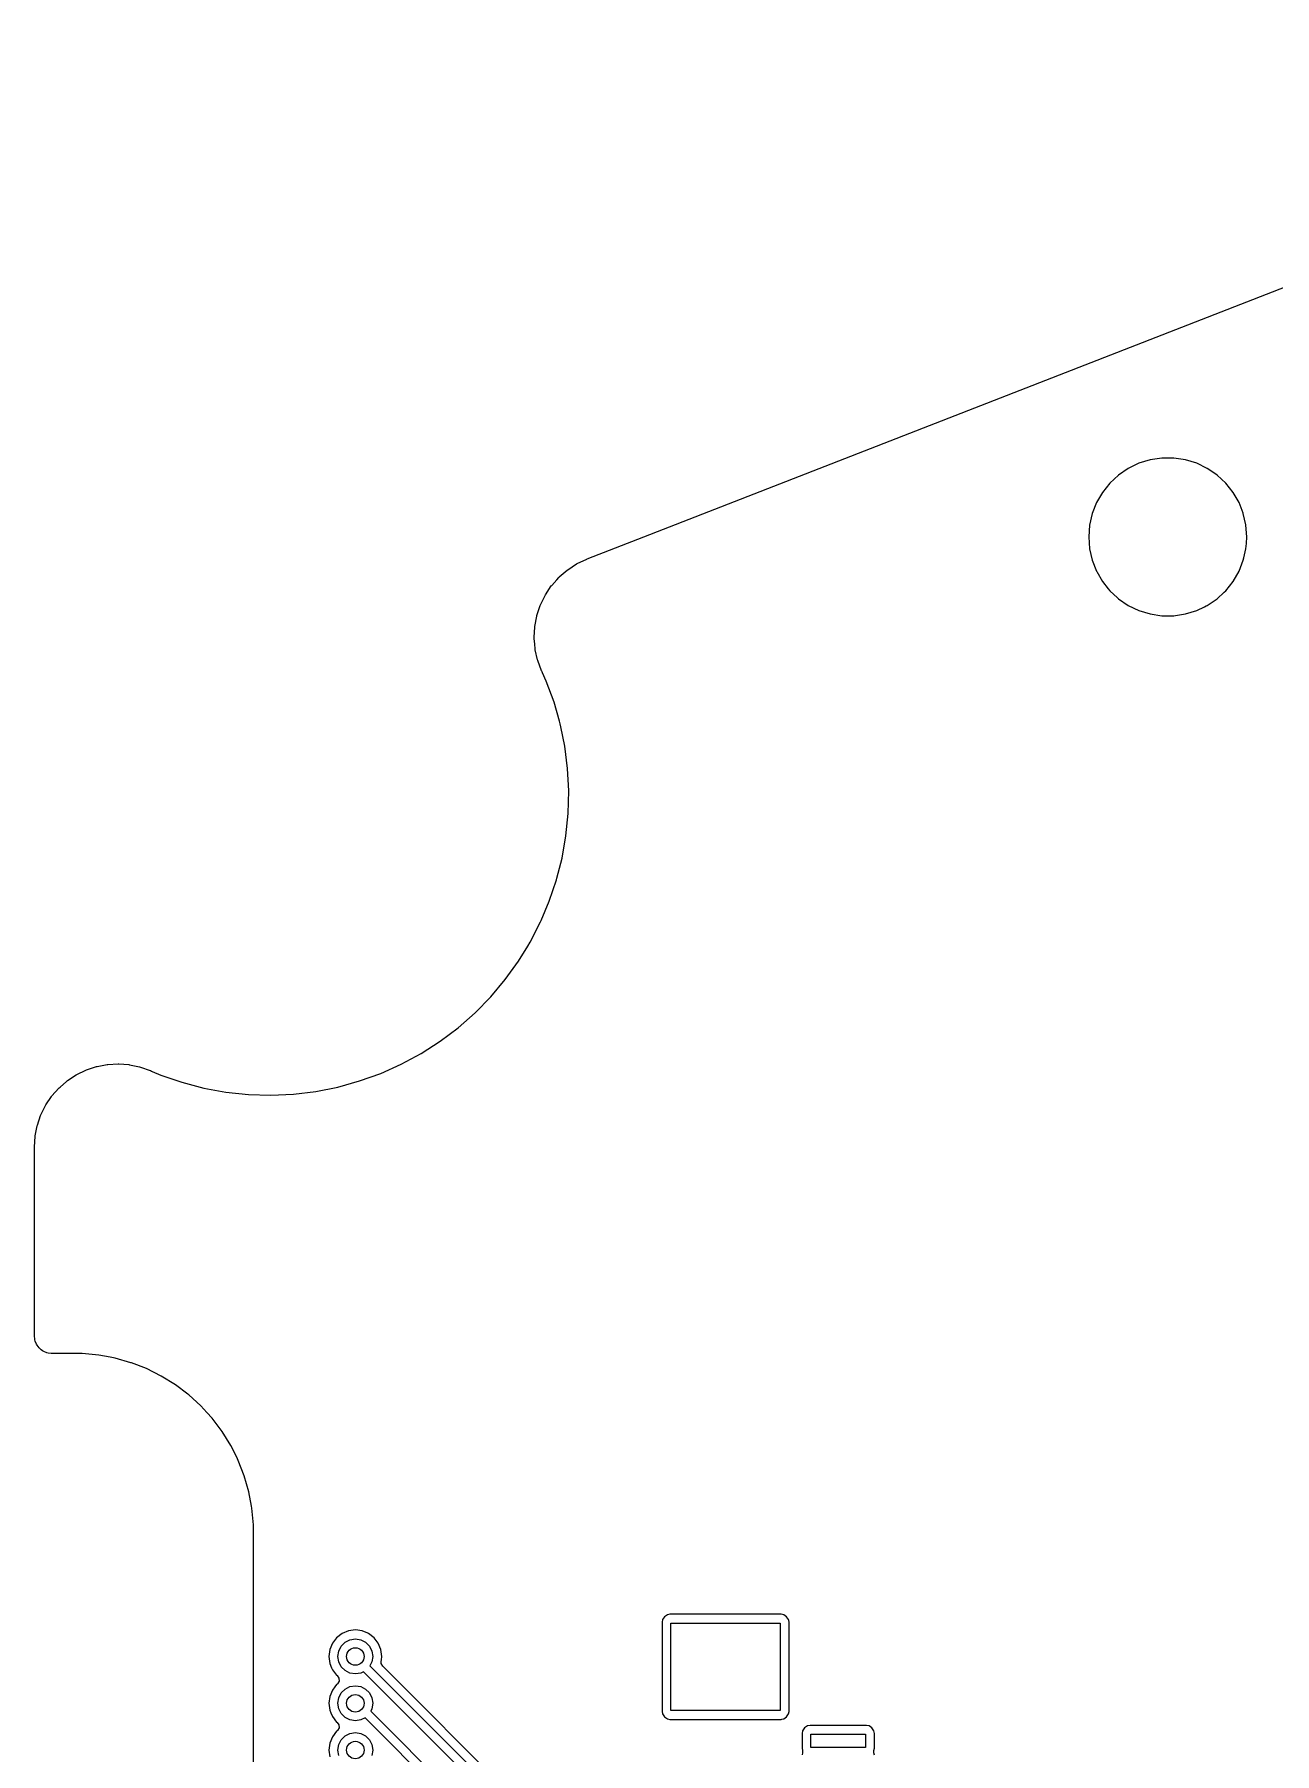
# Model space of a CAD drawing. Extents: x 51 to 261, y -150 to -32.
# Drawn here: x 50.58 to 78.92, y -72.04 to -32.76 of the extents above; entities that cross this region are included whole.
import ezdxf

# ---------------------------------------------------------------- set-up
doc = ezdxf.new("R2010")
doc.units = 0
doc.layers.add('BLACK', color=7, linetype='CONTINUOUS')

msp = doc.modelspace()

# ---------------------------------------------------------------- linework, layer by layer
at = {"layer": 'BLACK', "linetype": 'CONTINUOUS'}
for p, q in [((64.504762, -44.243638), (93.936524, -32.76496)), ((75.573973, -42.679989), (75.351001, -42.832008)), ((75.817101, -42.562905), (75.573973, -42.679989)), ((76.074969, -42.483363), (75.817101, -42.562905)), ((76.074975, -42.483361), (76.074969, -42.483363)), ((76.341806, -42.443143), (76.074975, -42.483361)), ((76.341814, -42.443143), (76.341806, -42.443143)), ((76.611672, -42.443143), (76.341814, -42.443143)), ((76.611679, -42.443143), (76.611672, -42.443143)), ((76.87851, -42.483361), (76.611679, -42.443143)), ((76.878516, -42.483363), (76.87851, -42.483361)), ((77.136388, -42.562906), (76.878516, -42.483363)), ((77.37951, -42.679987), (77.136386, -42.562906)), ((77.136386, -42.562906), (77.136388, -42.562906)), ((77.379511, -42.679988), (77.37951, -42.679987)), ((77.379512, -42.679989), (77.379511, -42.679988)), ((77.379518, -42.679992), (77.379512, -42.679989)), ((77.502953, -42.764149), (77.379518, -42.679992)), ((77.602484, -42.832008), (77.502953, -42.764149)), ((75.153185, -43.015553), (74.984928, -43.226541)), ((75.351001, -42.832008), (75.153185, -43.015553)), ((77.8003, -43.015553), (77.602484, -42.832008)), ((77.800303, -43.015557), (77.8003, -43.015553)), ((77.800304, -43.015558), (77.800303, -43.015557)), ((77.968558, -43.226541), (77.800304, -43.015558)), ((74.849999, -43.460246), (74.751409, -43.711447)), ((74.850001, -43.460242), (74.849999, -43.460246)), ((74.984928, -43.226541), (74.850001, -43.460242)), ((78.103486, -43.460245), (77.968558, -43.226541)), ((78.19697, -43.698435), (78.103486, -43.460245)), ((74.691359, -43.974541), (74.671194, -44.243638)), ((74.751407, -43.711454), (74.691359, -43.974541)), ((74.751409, -43.711447), (74.751407, -43.711454)), ((78.202077, -43.711448), (78.19697, -43.698435)), ((78.261204, -43.970502), (78.202077, -43.711448)), ((78.262126, -43.974541), (78.261204, -43.970502)), ((78.282292, -44.243638), (78.262126, -43.974541)), ((63.215541, -44.746447), (64.504762, -44.243638)), ((74.671194, -44.243638), (74.671194, -44.243647)), ((74.671194, -44.243647), (74.691359, -44.512744)), ((78.270866, -44.396113), (78.282292, -44.243647)), ((78.282292, -44.243647), (78.282292, -44.243638)), ((62.986587, -44.853813), (63.207872, -44.749741)), ((63.207872, -44.749741), (63.215541, -44.746447)), ((74.691359, -44.512744), (74.751407, -44.775831)), ((78.202077, -44.775838), (78.215069, -44.718917)), ((78.215069, -44.718917), (78.262126, -44.512746)), ((78.262126, -44.512746), (78.270866, -44.396113)), ((62.562796, -45.17118), (62.574734, -45.159412)), ((62.574734, -45.159412), (62.756885, -45.002688)), ((62.756885, -45.002688), (62.770296, -44.992646)), ((62.770296, -44.992646), (62.971936, -44.861958)), ((62.971936, -44.861958), (62.986587, -44.853813)), ((74.751407, -44.775831), (74.751409, -44.775838)), ((74.751409, -44.775838), (74.849999, -45.027039)), ((74.849999, -45.027039), (74.850001, -45.027043)), ((74.850001, -45.027043), (74.85462, -45.035043)), ((74.85462, -45.035043), (74.984928, -45.260745)), ((77.968558, -45.260745), (78.103486, -45.027041)), ((78.103486, -45.027041), (78.202077, -44.775838)), ((62.259674, -45.564078), (62.393237, -45.364338)), ((62.393237, -45.364338), (62.403484, -45.351057)), ((62.403484, -45.351057), (62.516299, -45.22368)), ((62.516299, -45.22368), (62.562796, -45.17118)), ((74.984928, -45.260745), (75.11719, -45.426596)), ((75.11719, -45.426596), (75.153185, -45.471732)), ((75.153185, -45.471732), (75.326447, -45.632494)), ((77.602484, -45.655278), (77.766405, -45.503182)), ((77.766405, -45.503182), (77.8003, -45.471732)), ((77.8003, -45.47173), (77.800304, -45.471728)), ((77.8003, -45.471732), (77.8003, -45.47173)), ((77.800304, -45.471728), (77.968558, -45.260745)), ((62.06439, -46.038288), (62.139634, -45.81009)), ((62.139634, -45.81009), (62.145947, -45.794564)), ((62.145947, -45.794564), (62.25132, -45.578612)), ((62.25132, -45.578612), (62.259674, -45.564078)), ((75.326447, -45.632494), (75.351002, -45.655278)), ((75.351002, -45.655278), (75.573969, -45.807294)), ((75.573969, -45.807294), (75.817102, -45.924381)), ((75.817102, -45.924381), (76.074971, -46.003923)), ((76.878515, -46.003923), (77.136384, -45.924381)), ((77.136384, -45.924381), (77.31353, -45.839072)), ((77.31353, -45.839072), (77.354425, -45.819378)), ((77.354425, -45.819378), (77.37951, -45.807298)), ((77.37951, -45.807297), (77.379518, -45.807294)), ((77.37951, -45.807298), (77.37951, -45.807297)), ((77.379518, -45.807294), (77.602484, -45.655278)), ((62.003632, -46.53672), (62.014556, -46.307459)), ((62.014556, -46.307459), (62.016485, -46.290807)), ((62.016485, -46.290807), (62.060228, -46.054531)), ((62.060228, -46.054531), (62.06439, -46.038288)), ((76.074971, -46.003923), (76.074972, -46.003923)), ((76.074972, -46.003923), (76.074975, -46.003924)), ((76.074975, -46.003924), (76.341806, -46.044142)), ((76.341806, -46.044142), (76.341811, -46.044142)), ((76.341811, -46.044142), (76.341814, -46.044143)), ((76.341814, -46.044143), (76.341815, -46.044143)), ((76.341815, -46.044143), (76.611671, -46.044143)), ((76.611671, -46.044143), (76.611672, -46.044143)), ((76.611672, -46.044143), (76.650564, -46.038281)), ((76.650564, -46.038281), (76.87851, -46.003924)), ((76.87851, -46.003924), (76.878511, -46.003923)), ((76.878511, -46.003923), (76.878515, -46.003923)), ((62.00312, -46.547459), (62.003632, -46.53672)), ((62.003456, -46.564231), (62.00312, -46.547459)), ((62.014609, -46.69088), (62.003456, -46.564231)), ((62.024533, -46.803583), (62.014609, -46.69088)), ((62.027132, -46.82016), (62.024533, -46.803583)), ((62.079158, -47.049284), (62.027132, -46.82016)), ((62.080335, -47.054467), (62.079158, -47.049284)), ((62.085148, -47.070539), (62.080335, -47.054467)), ((62.170995, -47.299495), (62.085148, -47.070539)), ((62.174191, -47.307213), (62.170995, -47.299495)), ((62.183595, -47.327912), (62.174191, -47.307213)), ((62.183594, -47.327913), (62.183595, -47.327912)), ((62.191646, -47.345634), (62.183594, -47.327913)), ((62.191655, -47.345666), (62.191646, -47.345634)), ((62.278872, -47.537702), (62.191655, -47.345666)), ((62.456019, -48.020938), (62.278872, -47.537702)), ((62.577321, -48.448752), (62.456019, -48.020938)), ((62.596417, -48.516101), (62.577321, -48.448752)), ((62.609167, -48.578612), (62.596417, -48.516101)), ((62.699273, -49.020384), (62.609167, -48.578612)), ((62.699275, -49.020397), (62.699273, -49.020384)), ((62.699276, -49.020402), (62.699275, -49.020397)), ((62.764015, -49.530997), (62.699276, -49.020402)), ((62.79027, -50.04501), (62.764015, -49.530997)), ((62.777893, -50.559544), (62.79027, -50.04501)), ((62.726953, -51.0717), (62.777893, -50.559544)), ((62.637738, -51.578591), (62.726953, -51.0717)), ((62.520791, -52.037923), (62.637735, -51.578604)), ((62.637735, -51.5786), (62.637738, -51.578591)), ((62.637735, -51.578604), (62.637735, -51.5786)), ((62.346705, -52.565202), (62.51075, -52.077362)), ((62.51075, -52.077362), (62.520791, -52.037923)), ((62.16081, -53.005531), (62.346705, -52.565202)), ((62.146526, -53.039366), (62.16081, -53.005531)), ((61.911353, -53.497158), (62.146525, -53.039368)), ((62.146525, -53.039368), (62.146526, -53.039366)), ((61.642484, -53.936046), (61.854618, -53.589769)), ((61.854618, -53.589769), (61.911346, -53.49717)), ((61.911346, -53.49717), (61.91135, -53.497161)), ((61.91135, -53.497161), (61.911353, -53.497158)), ((61.341458, -54.353517), (61.642484, -53.936046)), ((61.009964, -54.74723), (61.341458, -54.353517)), ((60.64987, -55.114967), (61.009964, -54.74723)), ((60.263205, -55.454657), (60.64987, -55.114967)), ((59.419015, -56.042402), (59.852148, -55.764383)), ((59.852148, -55.764383), (60.263205, -55.454657)), ((58.966247, -56.287147), (59.419015, -56.042402)), ((51.341855, -56.661074), (51.53704, -56.532364)), ((51.53704, -56.532364), (51.551215, -56.524302)), ((51.551215, -56.524302), (51.761638, -56.422349)), ((51.761638, -56.422349), (51.77673, -56.416227)), ((51.77673, -56.416227), (51.998728, -56.342808)), ((51.998728, -56.342808), (52.014517, -56.338718)), ((52.014517, -56.338718), (52.244218, -56.295109)), ((52.244218, -56.295109), (52.260411, -56.293128)), ((52.260411, -56.293128), (52.493855, -56.280082)), ((52.493855, -56.280082), (52.510174, -56.280246)), ((52.510174, -56.280246), (52.743295, -56.297988)), ((52.743295, -56.297988), (52.759441, -56.300293)), ((52.759441, -56.300293), (52.988228, -56.348517)), ((52.988228, -56.348517), (53.003931, -56.352925)), ((53.003931, -56.352925), (53.228024, -56.432076)), ((53.228024, -56.432076), (53.235619, -56.435043)), ((53.235619, -56.435043), (53.256837, -56.444151)), ((53.256837, -56.444151), (53.256837, -56.44415)), ((53.256837, -56.44415), (53.274111, -56.451565)), ((53.274111, -56.451565), (53.274139, -56.451572)), ((53.274139, -56.451572), (53.468579, -56.535)), ((53.468579, -56.535), (53.468582, -56.535001)), ((53.468582, -56.535001), (53.955416, -56.701956)), ((58.012109, -56.671492), (58.496396, -56.497238)), ((58.496396, -56.497238), (58.966247, -56.287147)), ((50.985763, -57.010779), (51.140681, -56.835657)), ((51.140681, -56.835657), (51.152273, -56.824176)), ((51.152273, -56.824176), (51.16985, -56.808923)), ((51.16985, -56.808923), (51.314422, -56.683459)), ((51.314422, -56.683459), (51.32885, -56.670938)), ((51.32885, -56.670938), (51.341855, -56.661074)), ((53.955416, -56.701956), (53.955425, -56.701958)), ((53.955425, -56.701958), (53.95543, -56.70196)), ((53.95543, -56.70196), (54.453432, -56.831929)), ((54.453432, -56.831929), (54.959781, -56.924174)), ((54.959781, -56.924174), (55.471623, -56.978176)), ((56.500235, -56.970451), (57.011208, -56.908766)), ((57.011208, -56.908766), (57.516114, -56.808926)), ((57.516114, -56.808926), (58.012109, -56.671492)), ((50.733086, -57.44117), (50.837027, -57.23174)), ((50.837027, -57.23174), (50.845226, -57.217636)), ((50.845226, -57.217636), (50.975784, -57.023681)), ((50.975784, -57.023681), (50.985763, -57.010779)), ((55.471623, -56.978176), (55.986074, -56.993631)), ((55.986074, -56.993631), (56.500235, -56.970451)), ((50.60126, -57.922541), (50.647051, -57.693251)), ((50.647051, -57.693251), (50.651292, -57.677501)), ((50.651292, -57.677501), (50.726807, -57.456239)), ((50.726807, -57.456239), (50.733086, -57.44117)), ((50.583601, -58.176025), (50.599127, -57.938712)), ((50.599127, -57.938712), (50.60126, -57.922541)), ((50.583332, -58.184238), (50.583597, -58.176083)), ((50.583778, -58.928), (50.583332, -58.184238)), ((50.583597, -58.176083), (50.583601, -58.176025)), ((50.585876, -62.423233), (50.583778, -58.928)), ((50.585892, -62.449746), (50.585876, -62.423233)), ((50.586428, -62.454032), (50.585892, -62.449746)), ((50.586019, -62.485146), (50.586263, -62.466623)), ((50.586883, -62.501486), (50.586019, -62.485146)), ((50.586262, -62.466622), (50.586428, -62.454032)), ((50.586263, -62.466623), (50.586262, -62.466622)), ((50.594327, -62.563809), (50.586883, -62.501486)), ((50.596463, -62.581687), (50.594327, -62.563809)), ((50.604568, -62.613309), (50.596463, -62.581687)), ((50.631579, -62.680368), (50.604568, -62.613309)), ((50.647656, -62.708781), (50.631579, -62.680368)), ((50.691236, -62.766471), (50.647656, -62.708781)), ((50.714169, -62.7897), (50.691236, -62.766471)), ((50.741446, -62.810861), (50.714169, -62.7897)), ((50.771292, -62.834015), (50.741446, -62.810861)), ((50.799493, -62.850454), (50.771292, -62.834015)), ((50.866203, -62.878327), (50.799493, -62.850454)), ((50.89772, -62.886839), (50.866203, -62.878327)), ((50.963244, -62.895521), (50.89772, -62.886839)), ((50.97757, -62.897419), (50.963244, -62.895521)), ((50.99393, -62.898493), (50.97757, -62.897419)), ((51.458753, -62.898215), (50.99393, -62.898493)), ((51.458755, -62.898215), (51.458753, -62.898215)), ((51.484729, -62.898199), (51.458755, -62.898215)), ((51.48473, -62.898198), (51.484729, -62.898199)), ((51.520129, -62.898179), (51.48473, -62.898198)), ((51.520133, -62.898179), (51.520129, -62.898179)), ((51.67525, -62.898087), (51.520133, -62.898179)), ((52.052822, -62.932849), (51.67525, -62.898087)), ((52.316404, -62.981961), (52.052822, -62.932849)), ((52.425554, -63.002298), (52.316404, -62.981961)), ((52.425557, -63.002298), (52.425554, -63.002298)), ((52.425563, -63.0023), (52.425557, -63.002298)), ((52.790283, -63.105839), (52.425563, -63.0023)), ((52.790292, -63.105842), (52.790283, -63.105839)), ((52.790293, -63.105842), (52.790292, -63.105842)), ((52.790295, -63.105843), (52.790293, -63.105842)), ((52.803772, -63.111055), (52.790295, -63.105843)), ((53.143901, -63.242589), (52.803772, -63.111055)), ((53.14391, -63.242593), (53.143901, -63.242589)), ((53.143925, -63.242599), (53.14391, -63.242593)), ((53.483429, -63.411401), (53.143925, -63.242599)), ((53.483433, -63.411403), (53.483429, -63.411401)), ((53.483447, -63.411412), (53.483432, -63.411403)), ((53.483432, -63.411403), (53.483433, -63.411403)), ((53.805909, -63.610808), (53.483447, -63.411412)), ((54.092579, -63.827025), (53.805909, -63.610808)), ((54.108615, -63.83912), (54.092579, -63.827025)), ((54.385974, -64.091665), (54.108615, -63.83912)), ((54.388968, -64.094391), (54.385974, -64.091665)), ((54.524784, -64.243196), (54.388968, -64.094391)), ((54.644558, -64.374425), (54.524784, -64.243196)), ((54.644567, -64.374435), (54.644558, -64.374425)), ((54.714636, -64.467108), (54.644567, -64.374435)), ((54.873235, -64.676867), (54.714636, -64.467108)), ((55.073025, -64.99911), (54.873235, -64.676867)), ((55.204961, -65.263678), (55.073025, -64.99911)), ((55.24223, -65.338413), (55.204961, -65.263678)), ((55.379407, -65.691881), (55.24223, -65.338413)), ((55.483385, -66.056498), (55.379407, -65.691881)), ((55.544777, -66.383833), (55.483385, -66.056498)), ((55.553277, -66.429153), (55.544777, -66.383833)), ((55.588487, -66.806667), (55.553277, -66.429153)), ((55.58858, -66.964087), (55.588487, -66.806667)), ((55.588597, -66.964247), (55.58858, -66.964087)), ((55.589835, -69.032823), (55.588597, -66.964247)), ((55.597727, -82.218396), (55.589835, -69.032823)), ((64.933954, -68.974346), (64.922323, -69.032823)), ((64.922323, -69.032823), (64.922323, -71.072328)), ((64.933955, -68.974345), (64.933954, -68.974346)), ((64.97827, -68.908023), (64.933955, -68.974345)), ((65.044592, -68.863708), (64.97827, -68.908023)), ((65.044593, -68.863707), (65.044592, -68.863708)), ((65.10307, -68.852076), (65.044593, -68.863707)), ((65.103075, -68.852076), (65.10307, -68.852076)), ((67.642571, -68.852076), (65.103075, -68.852076)), ((65.122823, -71.052576), (65.122823, -69.052576)), ((65.122823, -69.052576), (67.622823, -69.052576)), ((67.622823, -69.052576), (67.622823, -71.052576)), ((67.642575, -68.852076), (67.642571, -68.852076)), ((67.701052, -68.863707), (67.642575, -68.852076)), ((67.701053, -68.863708), (67.701052, -68.863707)), ((67.767375, -68.908023), (67.701053, -68.863708)), ((67.81169, -68.974345), (67.767375, -68.908023)), ((67.811691, -68.974346), (67.81169, -68.974345)), ((67.815503, -68.993513), (67.811691, -68.974346)), ((67.823322, -69.032823), (67.815503, -68.993513)), ((67.823323, -69.032825), (67.823322, -69.032823)), ((67.823323, -71.072326), (67.823323, -69.032825)), ((57.487401, -69.388718), (57.391146, -69.51416)), ((57.612843, -69.292463), (57.487401, -69.388718)), ((57.592076, -69.581886), (57.680569, -69.493393)), ((57.75892, -69.231956), (57.612843, -69.292463)), ((57.680569, -69.493393), (57.792076, -69.436577)), ((57.758922, -69.231955), (57.75892, -69.231956)), ((57.915682, -69.211318), (57.758922, -69.231955)), ((57.792076, -69.436577), (57.915683, -69.417)), ((57.915684, -69.211318), (57.915682, -69.211318)), ((57.915683, -69.417), (58.03929, -69.436577)), ((58.072443, -69.231955), (57.915684, -69.211318)), ((58.03929, -69.436577), (58.150797, -69.493393)), ((58.072445, -69.231956), (58.072443, -69.231955)), ((58.204176, -69.286521), (58.072445, -69.231956)), ((58.150797, -69.493393), (58.23929, -69.581886)), ((58.218524, -69.292464), (58.204176, -69.286521)), ((58.343965, -69.388718), (58.218524, -69.292464)), ((58.440219, -69.514159), (58.343965, -69.388718)), ((57.330638, -69.660239), (57.310001, -69.816998)), ((57.310001, -69.816998), (57.310001, -69.817001)), ((57.310001, -69.817001), (57.330638, -69.97376)), ((57.330639, -69.660237), (57.330638, -69.660239)), ((57.391146, -69.51416), (57.330639, -69.660237)), ((57.515683, -69.817), (57.53526, -69.693393)), ((57.53526, -69.940607), (57.515683, -69.817)), ((57.53526, -69.693393), (57.592076, -69.581886)), ((58.23929, -69.581886), (58.296106, -69.693393)), ((58.296106, -69.693393), (58.315683, -69.817)), ((58.315683, -69.817), (58.296106, -69.940607)), ((58.500727, -69.660238), (58.440219, -69.514159)), ((58.521365, -69.817), (58.500727, -69.660238)), ((58.505917, -69.934337), (58.510907, -69.89644)), ((58.510907, -69.89644), (58.521365, -69.817)), ((57.330638, -69.97376), (57.330639, -69.973762)), ((57.330639, -69.973762), (57.373766, -70.077881)), ((57.373766, -70.077881), (57.391147, -70.119841)), ((57.391147, -70.119841), (57.487401, -70.245282)), ((57.487401, -70.245282), (57.497568, -70.253083)), ((57.497568, -70.253083), (57.53877, -70.309512)), ((57.592076, -70.052114), (57.53526, -69.940607)), ((57.680569, -70.140607), (57.592076, -70.052114)), ((57.792076, -70.197423), (57.680569, -70.140607)), ((57.915683, -70.217), (57.792076, -70.197423)), ((58.03929, -70.197423), (57.915683, -70.217)), ((58.102032, -70.165454), (58.03929, -70.197423)), ((63.249865, -75.313287), (58.102032, -70.165454)), ((58.296106, -69.940607), (58.250174, -70.030752)), ((58.250174, -70.030752), (63.361998, -75.142576)), ((58.50769, -69.976881), (58.505917, -69.934337)), ((58.541175, -70.038204), (58.50769, -69.976881)), ((63.408728, -74.905757), (58.541175, -70.038204)), ((57.391146, -70.583076), (57.330639, -70.729153)), ((57.445393, -70.51238), (57.391146, -70.583076)), ((57.487401, -70.457634), (57.445393, -70.51238)), ((57.497571, -70.449829), (57.487401, -70.457634)), ((57.50871, -70.440178), (57.497571, -70.449829)), ((57.542924, -70.379258), (57.50871, -70.440178)), ((57.53526, -70.762309), (57.592076, -70.650802)), ((57.53877, -70.309512), (57.542924, -70.379258)), ((57.592076, -70.650802), (57.680569, -70.562309)), ((57.680569, -70.562309), (57.792076, -70.505493)), ((57.792076, -70.505493), (57.915683, -70.485916)), ((57.915683, -70.485916), (58.03929, -70.505493)), ((58.03929, -70.505493), (58.150797, -70.562309)), ((58.150797, -70.562309), (58.23929, -70.650802)), ((58.23929, -70.650802), (58.296106, -70.762309)), ((57.330638, -70.729155), (57.310001, -70.885914)), ((57.310001, -70.885914), (57.310001, -70.885917)), ((57.310001, -70.885917), (57.330638, -71.042676)), ((57.330639, -70.729153), (57.330638, -70.729155)), ((57.330638, -71.042676), (57.330639, -71.042678)), ((57.330639, -71.042678), (57.356449, -71.10499)), ((57.515683, -70.885916), (57.53526, -70.762309)), ((57.53526, -71.009523), (57.515683, -70.885916)), ((57.592076, -71.12103), (57.53526, -71.009523)), ((58.296106, -71.009523), (58.268035, -71.064613)), ((58.268035, -71.064613), (62.845997, -75.642576)), ((58.296106, -70.762309), (58.315683, -70.885916)), ((58.315683, -70.885916), (58.296106, -71.009523)), ((64.922323, -71.072328), (64.933954, -71.130805)), ((67.622823, -71.052576), (65.122823, -71.052576)), ((67.811691, -71.130805), (67.823322, -71.072328)), ((67.823322, -71.072328), (67.823323, -71.072326)), ((57.356449, -71.10499), (57.391147, -71.188757)), ((57.391147, -71.188757), (57.487401, -71.314198)), ((57.487401, -71.314198), (57.497568, -71.321999)), ((57.497568, -71.321999), (57.53877, -71.378428)), ((57.542924, -71.448174), (57.50871, -71.509094)), ((57.53877, -71.378428), (57.542924, -71.448174)), ((57.680569, -71.209523), (57.592076, -71.12103)), ((57.792076, -71.266339), (57.680569, -71.209523)), ((57.915683, -71.285916), (57.792076, -71.266339)), ((58.03929, -71.266339), (57.915683, -71.285916)), ((58.137086, -71.216508), (58.03929, -71.266339)), ((62.733865, -75.813286), (58.137086, -71.216508)), ((64.933954, -71.130805), (64.933955, -71.130806)), ((64.933955, -71.130806), (64.97827, -71.197128)), ((64.97827, -71.197128), (65.044592, -71.241443)), ((65.044592, -71.241443), (65.044593, -71.241444)), ((65.044593, -71.241444), (65.10307, -71.253075)), ((65.10307, -71.253075), (65.103073, -71.253076)), ((65.103073, -71.253076), (65.103075, -71.253076)), ((65.103075, -71.253076), (67.642573, -71.253076)), ((67.642573, -71.253076), (67.642574, -71.253075)), ((67.642574, -71.253075), (67.657391, -71.250128)), ((67.657391, -71.250128), (67.701052, -71.241444)), ((67.701052, -71.241444), (67.701052, -71.241443)), ((67.701052, -71.241443), (67.701054, -71.241443)), ((67.701054, -71.241443), (67.767375, -71.197128)), ((67.767375, -71.197128), (67.81169, -71.130807)), ((67.81169, -71.130807), (67.81169, -71.130805)), ((67.81169, -71.130805), (67.811691, -71.130805)), ((68.17827, -71.448023), (68.133955, -71.514345)), ((68.244592, -71.403708), (68.17827, -71.448023)), ((68.244593, -71.403707), (68.244592, -71.403708)), ((68.30307, -71.392076), (68.244593, -71.403707)), ((68.303075, -71.392076), (68.30307, -71.392076)), ((69.592571, -71.392076), (68.303075, -71.392076)), ((69.592575, -71.392076), (69.592571, -71.392076)), ((69.651052, -71.403707), (69.592575, -71.392076)), ((69.651053, -71.403708), (69.651052, -71.403707)), ((69.717375, -71.448023), (69.651053, -71.403708)), ((69.76169, -71.514345), (69.717375, -71.448023)), ((57.330638, -71.798071), (57.310001, -71.95483)), ((57.330639, -71.798069), (57.330638, -71.798071)), ((57.391146, -71.651992), (57.330639, -71.798069)), ((57.487402, -71.526549), (57.391146, -71.651992)), ((57.494276, -71.521275), (57.487402, -71.526549)), ((57.497571, -71.518745), (57.494276, -71.521275)), ((57.50871, -71.509094), (57.497571, -71.518745)), ((57.515683, -71.954832), (57.53526, -71.831225)), ((57.53526, -71.831225), (57.592076, -71.719718)), ((57.592076, -71.719718), (57.680569, -71.631225)), ((57.680569, -71.631225), (57.792076, -71.574409)), ((57.792076, -71.574409), (57.915683, -71.554832)), ((57.915683, -71.554832), (58.03929, -71.574409)), ((58.03929, -71.574409), (58.150797, -71.631225)), ((58.150797, -71.631225), (58.23929, -71.719718)), ((58.23929, -71.719718), (58.296106, -71.831225)), ((58.296106, -71.831225), (58.315683, -71.954832)), ((68.133954, -71.514346), (68.122323, -71.572823)), ((68.122323, -71.572823), (68.122323, -71.572828)), ((68.122323, -71.572828), (68.122323, -71.912324)), ((68.133955, -71.514345), (68.133954, -71.514346)), ((68.322823, -71.892576), (68.322823, -71.592576)), ((68.322823, -71.592576), (69.572823, -71.592576)), ((69.572823, -71.592576), (69.572823, -71.892576)), ((69.761691, -71.514346), (69.76169, -71.514345)), ((69.773322, -71.572823), (69.761691, -71.514346)), ((69.773323, -71.572825), (69.773322, -71.572823)), ((69.773323, -71.912326), (69.773323, -71.572825)), ((57.310001, -71.95483), (57.310001, -71.954833)), ((57.310001, -71.954833), (57.330638, -72.111592)), ((57.53526, -72.078439), (57.515683, -71.954832)), ((58.315683, -71.954832), (58.296106, -72.078439)), ((68.122323, -71.912324), (68.122519, -71.913307)), ((68.122519, -71.913307), (68.133474, -71.968386)), ((68.133474, -72.016766), (68.123663, -72.066092)), ((68.133474, -71.968386), (68.133474, -72.016766)), ((69.572823, -71.892576), (68.322823, -71.892576)), ((69.762172, -71.968384), (69.773323, -71.912326)), ((69.762172, -72.016768), (69.762172, -71.968384)), ((69.773323, -72.072825), (69.762172, -72.016768))]:
    msp.add_line(p, q, dxfattribs=at)
at = {"layer": 'BLACK'}
for centre in [(57.915683, -69.817), (57.915683, -70.885916), (57.915683, -71.954832)]:
    msp.add_circle(centre, 0.2, dxfattribs=at)

doc.saveas('drawing.dxf')
